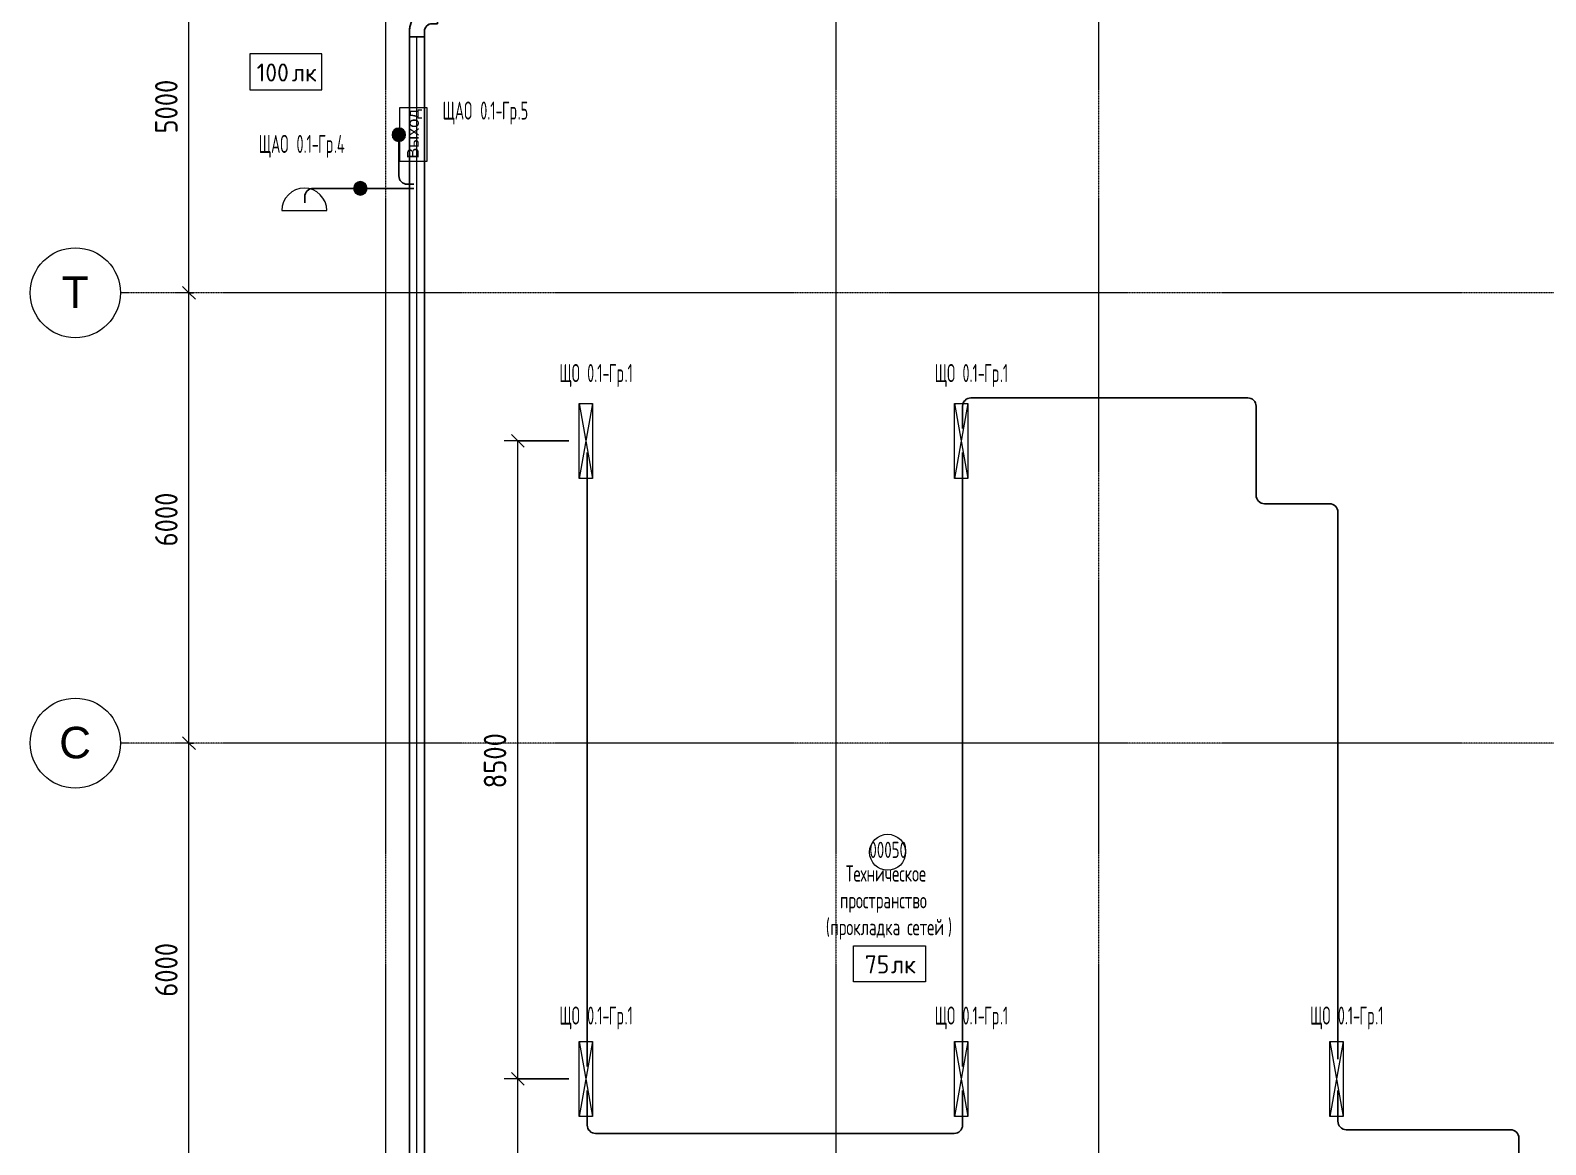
# Model space of a CAD drawing. Header units: millimetres. Extents: x -4730 to 98194, y -4296 to 93388.
# Drawn here: x -4730 to 15457, y 67150 to 81997 of the extents above; entities that cross this region are included whole.
import ezdxf

# ---------------------------------------------------------------- set-up
doc = ezdxf.new("R2010")
doc.units = ezdxf.units.MM
doc.linetypes.add('Линия сетки', pattern=[22.225, 12.7, -3.175, 3.175, -3.175])
for name, color, linetype, lineweight, true_color in [('Кабельные лотки', 5, 'Continuous', 25, 0x0000ff), ('Короба', 7, 'Continuous', 25, 0x008000), ('Линии', 7, 'Continuous', 9, 0x00a600), ('Опуск', 7, 'Continuous', 18, 0x007f00), ('Соединительные детали кабельных лотков', 5, 'Continuous', 25, 0x0000ff), ('Соединительные детали коробов', 7, 'Continuous', 25, 0x008000), ('Типовые аннотации', 5, 'Continuous', 18, 0x0000ff)]:
    doc.layers.add(name, color=color, linetype=linetype, lineweight=lineweight, true_color=true_color)
for name, color, linetype, lineweight in [('Марки помещений', 7, 'Continuous', 9), ('Марки силовых электроприборов', 7, 'Continuous', 9), ('Осевая линия', 7, 'Continuous', 18), ('Оси', 7, 'Continuous', 9), ('Размеры', 7, 'Continuous', 9), ('Размеры-120', 7, 'Continuous', 9), ('Текстовые примечания', 7, 'Continuous', 9)]:
    doc.layers.add(name, color=color, linetype=linetype, lineweight=lineweight)
doc.styles.add('Arial', font='arial.ttf', dxfattribs={"height": 156})
doc.styles.add('Arial_1', font='arial.ttf', dxfattribs={"height": 420})
doc.styles.add('GOST Common', font='GOST_Common.ttf', dxfattribs={"width": 0.6, "height": 240})
doc.styles.add('GOST Common_1', font='GOST_Common.ttf', dxfattribs={"height": 240})
doc.styles.add('GOST Common_2', font='GOST_Common.ttf', dxfattribs={"width": 0.9, "height": 300})
doc.styles.add('GOST Common_4', font='GOST_Common.ttf', dxfattribs={"width": 0.7, "height": 216})
doc.dimstyles.new('ADSK_Проверочный', dxfattribs={"dimscale": 304.8, "dimtxt": 301.714499, "dimasz": 0.556693, "dimexe": 0.590551, "dimexo": 0.590551, "dimgap": 0.19685, "dimtad": 1, "dimdec": 3, "dimrnd": 0.001, "dimdsep": 46, "dimtxsty": 'GOST Common_2', "dimblk1": 'OBLIQUE', "dimblk2": 'OBLIQUE', "dimsah": 1, "dimcen": 0.09, "dimazin": 0, "dimtfac": 1, "dimtdec": 4, "dimtix": 1, "dimtmove": 0, "dimatfit": 3, "dimfxl": 1, "dimtvp": 1, "dimtolj": 1, "dimtzin": 0, "dimarcsym": 2})

# ---------------------------------------------------------------- blocks, each defined once
blk = doc.blocks.new('M_Короб_ отвод - Плоский торец - ПВХ - Стандартная-V1-Подвал')
at = {"layer": 'Соединительные детали коробов'}
for p, q in [((0, 111.95), (0, 150.05)), ((-150.05, 0), (-111.95, 0))]:
    blk.add_line(p, q, dxfattribs=at)
blk.add_arc((-111.95, 111.95), 111.95, 270, 0, dxfattribs=at)
blk = doc.blocks.new('M_Короб_ отвод - Плоский торец - ПВХ - Стандартная-V2-Подвал')
at = {"layer": 'Соединительные детали коробов'}
for p, q in [((-399, 14145), (-360, 14145)), ((-360, 14145), (-248, 14145)), ((-248, 14145), (-248, 14145))]:
    blk.add_line(p, q, dxfattribs=at)
blk = doc.blocks.new('M_Горизонтальный изгиб-колено для канального - Стандартная-2451758-Подвал')
at = {"layer": 'Соединительные детали кабельных лотков'}
for p, q in [((-100, 200), (-100, 275)), ((100, 275), (-100, 275)), ((-100, 275), (100, 275)), ((-100, 275), (-100, 275)), ((-100, 275), (-100, 200)), ((100, 200), (100, 275)), ((100, 275), (100, 275)), ((100, 275), (100, 200)), ((-275, 100), (-275, 100)), ((-275, 100), (-275, -100)), ((-275, -100), (-275, 100)), ((-275, 100), (-200, 100)), ((-200, 100), (-275, 100)), ((-275, -100), (-275, -100)), ((-200, -100), (-275, -100)), ((-200, -100), (-275, -100))]:
    blk.add_line(p, q, dxfattribs=at)
for radius, end in [(100, 360), (300, 360), (100, 0), (300, 0)]:
    blk.add_arc((-200, 200), radius, 270, end, dxfattribs=at)
blk = doc.blocks.new('M_Короб_ отвод - Плоский торец - ПВХ - Стандартная-2386742-Подвал')
at = {"layer": 'Соединительные детали коробов'}
for p, q in [((2894, 82640), (2856, 82640)), ((3006, 82640), (2894, 82640)), ((3006, 82640), (3006, 82640))]:
    blk.add_line(p, q, dxfattribs=at)
blk = doc.blocks.new('Ось сетки - Заголовок сетки - Окружность 5 мм-1145995-Подвал')
at = {"layer": 'Оси'}
blk.add_circle((0, 0), 5, dxfattribs=at)
blk = doc.blocks.new('DIMBLOCK39-Подвал')
at = {"layer": 'Размеры-120'}
for p, q in [((-2556, 72500), (-2796, 72500)), ((-2616, 72500), (-2701, 72585)), ((-2616, 66500), (-2616, 72500)), ((-2616, 72500), (-2531, 72415)), ((-2616, 72500), (-2556, 72500)), ((-2556, 66500), (-2796, 66500)), ((-2616, 66500), (-2701, 66585)), ((-2616, 66500), (-2531, 66415)), ((-2616, 66500), (-2556, 66500))]:
    blk.add_line(p, q, dxfattribs=at)
at = {"layer": 'Размеры-120', "color": 0, "insert": (-3068, 69122), "char_height": 300, "width": 908.21, "attachment_point": 1, "rotation": 90, "line_spacing_factor": 1.022761, "style": 'GOST Common_2'}
blk.add_mtext('6000', dxfattribs=at)
blk = doc.blocks.new('_Oblique')
at = {"color": 0, "linetype": 'ByBlock', "lineweight": -2}
blk.add_line((-0.5, -0.5), (0.5, 0.5), dxfattribs=at)
blk = doc.blocks.new('DIMBLOCK40-Подвал')
at = {"layer": 'Размеры-120'}
for p, q in [((-2616, 78500), (-2701, 78585)), ((-2556, 78500), (-2796, 78500)), ((-2616, 72500), (-2616, 78500)), ((-2616, 78500), (-2531, 78415)), ((-2616, 78500), (-2556, 78500)), ((-2556, 72500), (-2796, 72500)), ((-2616, 72500), (-2701, 72585)), ((-2616, 72500), (-2531, 72415)), ((-2616, 72500), (-2556, 72500))]:
    blk.add_line(p, q, dxfattribs=at)
at = {"layer": 'Размеры-120', "color": 0, "insert": (-3068, 75122), "char_height": 300, "width": 908.21, "attachment_point": 1, "rotation": 90, "line_spacing_factor": 1.022761, "style": 'GOST Common_2'}
blk.add_mtext('6000', dxfattribs=at)
blk = doc.blocks.new('DIMBLOCK41-Подвал')
at = {"layer": 'Размеры-120'}
for p, q in [((-2616, 83500), (-2701, 83585)), ((-2556, 83500), (-2796, 83500)), ((-2616, 78500), (-2616, 83500)), ((-2616, 83500), (-2531, 83415)), ((-2616, 83500), (-2556, 83500)), ((-2616, 78500), (-2701, 78585)), ((-2556, 78500), (-2796, 78500)), ((-2616, 78500), (-2531, 78415)), ((-2616, 78500), (-2556, 78500))]:
    blk.add_line(p, q, dxfattribs=at)
at = {"layer": 'Размеры-120', "color": 0, "insert": (-3068, 80622), "char_height": 300, "width": 908.21, "attachment_point": 1, "rotation": 90, "line_spacing_factor": 1.022761, "style": 'GOST Common_2'}
blk.add_mtext('5000', dxfattribs=at)
blk = doc.blocks.new('ADSK_Марка_Помещение - Номер Имя-85223-Подвал')
at = {"layer": 'Марки помещений'}
blk.add_circle((0, 0), 2, dxfattribs=at)
blk = doc.blocks.new('DIMBLOCK55-Подвал')
at = {"layer": 'Размеры-120'}
for p, q in [((1763, 68027), (1679, 68111)), ((2442, 68027), (1583, 68027)), ((1763, 59527), (1763, 68027)), ((1763, 68027), (1848, 67942)), ((1763, 68027), (2442, 68027)), ((1763, 59527), (1679, 59611)), ((2453, 59527), (1583, 59527)), ((1763, 59527), (1848, 59442)), ((1763, 59527), (2453, 59527))]:
    blk.add_line(p, q, dxfattribs=at)
at = {"layer": 'Размеры-120', "color": 0, "insert": (1311, 63398), "char_height": 300, "width": 908.21, "attachment_point": 1, "rotation": 90, "line_spacing_factor": 1.022761, "style": 'GOST Common_2'}
blk.add_mtext('8500', dxfattribs=at)
blk = doc.blocks.new('DIMBLOCK56-Подвал')
at = {"layer": 'Размеры-120'}
for p, q in [((2442, 76527), (1583, 76527)), ((1763, 76527), (1679, 76611)), ((1763, 68027), (1763, 76527)), ((1763, 76527), (1848, 76442)), ((1763, 76527), (2442, 76527)), ((1763, 68027), (1679, 68111)), ((2442, 68027), (1583, 68027)), ((1763, 68027), (1848, 67942)), ((1763, 68027), (2442, 68027))]:
    blk.add_line(p, q, dxfattribs=at)
at = {"layer": 'Размеры-120', "color": 0, "insert": (1311, 71898), "char_height": 300, "width": 908.21, "attachment_point": 1, "rotation": 90, "line_spacing_factor": 1.022761, "style": 'GOST Common_2'}
blk.add_mtext('8500', dxfattribs=at)
blk = doc.blocks.new('Морка помещения_освещённость_ - Морка помещения_освещённость_-1484368-Подвал')
at = {"layer": 'Марки помещений', "color": 190, "true_color": 0x8000ff}
for p, q in [((-4, 0), (-4, 4)), ((-4, 4), (4, 4)), ((4, 4), (4, 0)), ((4, 0), (-4, 0))]:
    blk.add_line(p, q, dxfattribs=at)

msp = doc.modelspace()

# ---------------------------------------------------------------- hatches: boundary and pattern name
at = {"layer": 'Опуск'}
h = msp.add_hatch(color=256, dxfattribs=at)
edge = h.paths.add_edge_path(flags=0)
edge.add_arc((180, 80605.7691), 90, 180, 360)
edge.add_arc((180, 80605.7691), 90, 0, 180)
h = msp.add_hatch(color=256, dxfattribs=at)
edge = h.paths.add_edge_path(flags=0)
edge.add_arc((-333.4515, 79891.6181), 90, 180, 360)
edge.add_arc((-333.4515, 79891.6181), 90, 0, 180)

# ---------------------------------------------------------------- linework, layer by layer
at = {"layer": 'Кабельные лотки'}
for p, q in [((520.9005, 81909.9486), (320.9005, 81909.9486)), ((320.9005, 81909.9486), (320.9005, 47119.9486)), ((520.9005, 47119.9486), (520.9005, 81909.9486))]:
    msp.add_line(p, q, dxfattribs=at)
at = {"layer": 'Короба'}
for p, q in [((180, 80455.7191), (180, 80096.383)), ((330.05, 79946.333), (380, 79946.333)), ((-1073.4515, 79700), (-1073.4515, 79741.5681)), ((-923.4015, 79891.6181), (-483.5015, 79891.6181)), ((-183.4015, 79891.6181), (380, 79891.6181)), ((7689.2469, 76949.95), (7689.2469, 76690.333)), ((7839.2969, 77100), (11449.95, 77100)), ((11600, 75840.383), (11600, 76949.95)), ((2689.2469, 76370.333), (2689.2469, 68190.333)), ((7689.2469, 68190.333), (7689.2469, 76370.333)), ((12539.1969, 75690.333), (11750.05, 75690.333)), ((12689.2469, 75540.283), (12689.2469, 68290.333)), ((2689.2469, 67450.05), (2689.2469, 67870.333)), ((7689.2469, 67450.05), (7689.2469, 67870.333)), ((12689.2469, 67870.333), (12689.2469, 67500.05)), ((2839.2969, 67300), (7539.1969, 67300)), ((14949.95, 67350), (12839.2969, 67350)), ((15100, 46803.05), (15100, 67199.95))]:
    msp.add_line(p, q, dxfattribs=at)
at = {"layer": 'Линии', "color": 96, "true_color": 0x008000}
for p, q in [((-1805.2507, 81685.7691), (-1805.2507, 81205.7691)), ((-845.2507, 81685.7691), (-1805.2507, 81685.7691)), ((-845.2507, 81205.7691), (-845.2507, 81685.7691)), ((-1805.2507, 81205.7691), (-845.2507, 81205.7691))]:
    msp.add_line(p, q, dxfattribs=at)
at = {"layer": 'Опуск'}
for centre, start, end in [((180, 80605.7691), 360, 180), ((180, 80605.7691), 180, 360), ((-333.4515, 79891.6181), 0, 180), ((-333.4515, 79891.6181), 180, 360)]:
    msp.add_arc(centre, 90, start, end, dxfattribs=at)
at = {"layer": 'Осевая линия'}
msp.add_line((420.9005, 47119.9486), (420.9005, 81909.9486), dxfattribs=at)
at = {"layer": 'Оси', "linetype": 'Линия сетки'}
for p, q in [((0, 93388.3703), (0, -3096.3487)), ((6000, 93388.3703), (6000, -3096.3487)), ((9500, 93388.3703), (9500, -3096.3487)), ((98194.2682, 78500), (-3530.0173, 78500)), ((98194.2682, 72500), (-3530.0173, 72500))]:
    msp.add_line(p, q, dxfattribs=at)
at = {"layer": 'Типовые аннотации', "color": 96, "true_color": 0x008000}
for p, q in [((193.2548, 80250.787), (193.2548, 80970.787)), ((193.2548, 80970.787), (553.2548, 80970.787)), ((553.2548, 80970.787), (553.2548, 80250.787)), ((553.2548, 80250.787), (193.2548, 80250.787))]:
    msp.add_line(p, q, dxfattribs=at)
at = {"layer": 'Типовые аннотации', "color": 1, "true_color": 0xff0000}
msp.add_line((-1380, 79595), (-780, 79595), dxfattribs=at)
at = {"layer": 'Типовые аннотации'}
for p, q in [((2580, 77026.5061), (2760, 77026.5061)), ((2580, 76026.5061), (2580, 77026.5061)), ((2760, 77026.5061), (2580, 76026.5061)), ((2580, 77026.5061), (2760, 76026.5061)), ((2760, 77026.5061), (2760, 76026.5061)), ((7580, 77026.5061), (7760, 77026.5061)), ((7580, 76026.5061), (7580, 77026.5061)), ((7760, 77026.5061), (7580, 76026.5061)), ((7580, 77026.5061), (7760, 76026.5061)), ((7760, 77026.5061), (7760, 76026.5061)), ((2760, 76026.5061), (2580, 76026.5061)), ((7760, 76026.5061), (7580, 76026.5061)), ((2580, 68526.5061), (2760, 68526.5061)), ((2580, 67526.5061), (2580, 68526.5061)), ((2760, 68526.5061), (2580, 67526.5061)), ((2580, 68526.5061), (2760, 67526.5061)), ((2760, 68526.5061), (2760, 67526.5061)), ((7580, 68526.5061), (7760, 68526.5061)), ((7580, 67526.5061), (7580, 68526.5061)), ((7760, 68526.5061), (7580, 67526.5061)), ((7580, 68526.5061), (7760, 67526.5061)), ((7760, 68526.5061), (7760, 67526.5061)), ((12580, 68526.5061), (12760, 68526.5061)), ((12580, 67526.5061), (12580, 68526.5061)), ((12760, 68526.5061), (12580, 67526.5061)), ((12580, 68526.5061), (12760, 67526.5061)), ((12760, 68526.5061), (12760, 67526.5061)), ((2760, 67526.5061), (2580, 67526.5061)), ((7760, 67526.5061), (7580, 67526.5061)), ((12760, 67526.5061), (12580, 67526.5061))]:
    msp.add_line(p, q, dxfattribs=at)
at = {"layer": 'Типовые аннотации', "color": 1, "true_color": 0xff0000}
msp.add_arc((-1080, 79595), 300, 360, 180, dxfattribs=at)

# ---------------------------------------------------------------- block references
at = {"layer": 'Марки помещений', "xscale": 120, "yscale": 120, "zscale": 120}
msp.add_blockref('ADSK_Марка_Помещение - Номер Имя-85223-Подвал', (6691.1078, 71046.0427), dxfattribs=at)
at = {"layer": 'Марки помещений', "color": 190, "true_color": 0x8000ff, "xscale": 120, "yscale": 120, "zscale": 120}
msp.add_blockref('Морка помещения_освещённость_ - Морка помещения_освещённость_-1484368-Подвал', (6714.9943, 69320.6003), dxfattribs=at)
at = {"layer": 'Оси', "xscale": 120, "yscale": 120, "zscale": 120, "rotation": 90}
for p in [(-4130.0173, 78500), (-4130.0173, 72500)]:
    msp.add_blockref('Ось сетки - Заголовок сетки - Окружность 5 мм-1145995-Подвал', p, dxfattribs=at)
at = {"layer": 'Соединительные детали кабельных лотков', "rotation": 180}
msp.add_blockref('M_Горизонтальный изгиб-колено для канального - Стандартная-2451758-Подвал', (420.9005, 82184.9486), dxfattribs=at)
msp.add_blockref('M_Горизонтальный изгиб-колено для канального - Стандартная-2451758-Подвал', (420.9005, 82184.9486), dxfattribs=at)
at = {"layer": 'Соединительные детали коробов'}
for name, p, rotation in [('M_Короб_ отвод - Плоский торец - ПВХ - Стандартная-2386742-Подвал', (82820, 77599.7578), 90), ('M_Короб_ отвод - Плоский торец - ПВХ - Стандартная-V1-Подвал', (180, 79946.333), 270), ('M_Короб_ отвод - Плоский торец - ПВХ - Стандартная-V1-Подвал', (-1073.4515, 79891.6181), 180), ('M_Короб_ отвод - Плоский торец - ПВХ - Стандартная-2386742-Подвал', (2672.5599, 162531.6181), 180), ('M_Короб_ отвод - Плоский торец - ПВХ - Стандартная-V1-Подвал', (11600, 77100), 90), ('M_Короб_ отвод - Плоский торец - ПВХ - Стандартная-V1-Подвал', (11600, 75690.333), 270), ('M_Короб_ отвод - Плоский торец - ПВХ - Стандартная-V1-Подвал', (12689.2469, 75690.333), 90), ('M_Короб_ отвод - Плоский торец - ПВХ - Стандартная-V1-Подвал', (12689.2469, 67350), 270), ('M_Короб_ отвод - Плоский торец - ПВХ - Стандартная-V1-Подвал', (15100, 67350), 90)]:
    msp.add_blockref(name, p, dxfattribs=dict(at, rotation=rotation))
msp.add_blockref('M_Короб_ отвод - Плоский торец - ПВХ - Стандартная-V2-Подвал', (-85, 65746.3017), dxfattribs=at)
at = {"layer": 'Соединительные детали коробов', "extrusion": (0, 0.000157014, 1), "rotation": 180}
msp.add_blockref('M_Короб_ отвод - Плоский торец - ПВХ - Стандартная-V1-Подвал', (7689.2469, 77100.0524), dxfattribs=at)
at = {"layer": 'Соединительные детали коробов', "extrusion": (0, 3.11936e-05, 1), "rotation": 270}
msp.add_blockref('M_Короб_ отвод - Плоский торец - ПВХ - Стандартная-V1-Подвал', (2689.2469, 67300.0106), dxfattribs=at)
at = {"layer": 'Соединительные детали коробов', "extrusion": (-1.10557e-05, -5.12558e-05, 1)}
msp.add_blockref('M_Короб_ отвод - Плоский торец - ПВХ - Стандартная-V1-Подвал', (7689.2431, 67299.9825), dxfattribs=at)

# ---------------------------------------------------------------- texts
at = {"layer": 'Марки помещений', "char_height": 216, "attachment_point": 1, "style": 'GOST Common_4'}
for s, insert, width in [('00050', (6448.2943, 71186.0643), 639.746625), ('Техническое', (6134.1343, 70871.2676), 1400.7084), ('пространство', (6056.3468, 70514.0801), 1589.2653), ('\\fGOST Common|b0|i0|c204|p34|;\\W.7;(', (5867.4343, 70156.8926), 74.075925), ('прокладка', (5928.5531, 70156.8926), 1178.480625), ('\\fGOST Common|b0|i0|c204|p34|;\\W.7; ', (6900.8968, 70156.8926), 60.607575), ('сетей', (6950.9031, 70156.8926), 659.94915), ('\\fGOST Common|b0|i0|c204|p34|;\\W.7;)', (7495.4156, 70156.8926), 74.075925)]:
    msp.add_mtext(s, dxfattribs=dict(at, insert=insert, width=width))
at = {"layer": 'Марки помещений', "color": 190, "true_color": 0x8000ff, "char_height": 240, "attachment_point": 1, "style": 'GOST Common_1'}
for s, insert, width in [('75', (6386.5104, 69672.3123), 423.291), ('лк', (6735.7604, 69672.3123), 413.67075)]:
    msp.add_mtext(s, dxfattribs=dict(at, insert=insert, width=width))
at = {"layer": 'Марки силовых электроприборов', "char_height": 240, "attachment_point": 1, "style": 'GOST Common'}
for s, insert, width in [('ЩАО', (761.8482, 81048.1056), 502.17705), (' 0.1-', (1176.1857, 81048.1056), 455.99985), ('Гр', (1552.4232, 81048.1056), 253.9746), ('.5', (1761.9732, 81048.1056), 178.93665), ('ЩАО', (-1686.2217, 80603.5293), 502.17705), (' 0.1-', (-1271.8842, 80603.5293), 455.99985), ('Гр', (-895.6467, 80603.5293), 253.9746), ('.4', (-686.0967, 80603.5293), 196.2531), ('ЩО', (2319.2614, 77550.5154), 340.55685), (' 0.1-', (2600.2489, 77550.5154), 455.99985), ('Гр', (2976.4864, 77550.5154), 253.9746), ('.1', (3186.0364, 77550.5154), 138.5316), ('ЩО', (7319.2614, 77550.5154), 340.55685), (' 0.1-', (7600.2489, 77550.5154), 455.99985), ('Гр', (7976.4864, 77550.5154), 253.9746), ('.1', (8186.0364, 77550.5154), 138.5316), ('ЩО', (2319.2614, 68990.5154), 340.55685), (' 0.1-', (2600.2489, 68990.5154), 455.99985), ('Гр', (2976.4864, 68990.5154), 253.9746), ('.1', (3186.0364, 68990.5154), 138.5316), ('ЩО', (7319.2614, 68990.5154), 340.55685), (' 0.1-', (7600.2489, 68990.5154), 455.99985), ('Гр', (7976.4864, 68990.5154), 253.9746), ('.1', (8186.0364, 68990.5154), 138.5316), ('ЩО', (12319.2614, 68990.5154), 340.55685), (' 0.1-', (12600.2489, 68990.5154), 455.99985), ('Гр', (12976.4864, 68990.5154), 253.9746), ('.1', (13186.0364, 68990.5154), 138.5316)]:
    msp.add_mtext(s, dxfattribs=dict(at, insert=insert, width=width))
at = {"layer": 'Оси', "char_height": 420, "attachment_point": 1, "style": 'Arial_1'}
for s, insert, width in [('\\fArial|b0|i0|c204|p34|;Т', (-4309.9219, 78717.441), 432.91125), ('\\fArial|b0|i0|c204|p34|;С', (-4345.3219, 72717.441), 519.4935)]:
    msp.add_mtext(s, dxfattribs=dict(at, insert=insert, width=width))
at = {"layer": 'Текстовые примечания', "color": 96, "true_color": 0x008000, "char_height": 240, "attachment_point": 1, "style": 'GOST Common_1'}
for s, insert, width in [('100', (-1714.0086, 81555.2938), 567.59475), ('лк', (-1245.6961, 81555.2938), 413.67075)]:
    msp.add_mtext(s, dxfattribs=dict(at, insert=insert, width=width))
at = {"layer": 'Типовые аннотации', "color": 96, "lineweight": 9, "true_color": 0x008000, "insert": (288.7694, 80287.4441), "char_height": 156, "width": 769.62, "attachment_point": 1, "rotation": 90, "style": 'Arial'}
msp.add_mtext('Выход', dxfattribs=at)

# ---------------------------------------------------------------- dimensions: what is measured, and where the dimension line sits
at = {"layer": 'Размеры'}
for base, p1, p2, override, picture, middle in [((-2616.3079, 83500), (-2736.2897, 78500), (-2736.2897, 83500), {"dimpost": '<>', "dimfxl": 5000}, 'DIMBLOCK41-Подвал', (-2826.3079, 81000)), ((-2616.3079, 78500), (-2736.2897, 72500), (-2736.2897, 78500), {"dimpost": '<>', "dimfxl": 6000}, 'DIMBLOCK40-Подвал', (-2826.3079, 75500)), ((1763.376, 76526.5061), (2622, 68026.5061), (2622, 76526.5061), {"dimpost": '<>', "dimfxl": 8500}, 'DIMBLOCK56-Подвал', (1553.376, 72276.5061)), ((-2616.3079, 72500), (-2736.2897, 66500), (-2736.2897, 72500), {"dimpost": '<>', "dimfxl": 6000}, 'DIMBLOCK39-Подвал', (-2826.3079, 69500)), ((1763.376, 68026.5061), (2633.3349, 59526.5061), (2622, 68026.5061), {"dimpost": '<>', "dimfxl": 8500.007558}, 'DIMBLOCK55-Подвал', (1553.376, 63776.5061))]:
    dim = msp.add_linear_dim(base=base, p1=p1, p2=p2, angle=90, dimstyle='ADSK_Проверочный', override=override, dxfattribs=at)
    dim.commit()
    dim.dimension.update_dxf_attribs({"geometry": picture, "text_midpoint": middle})

doc.saveas('drawing.dxf')
